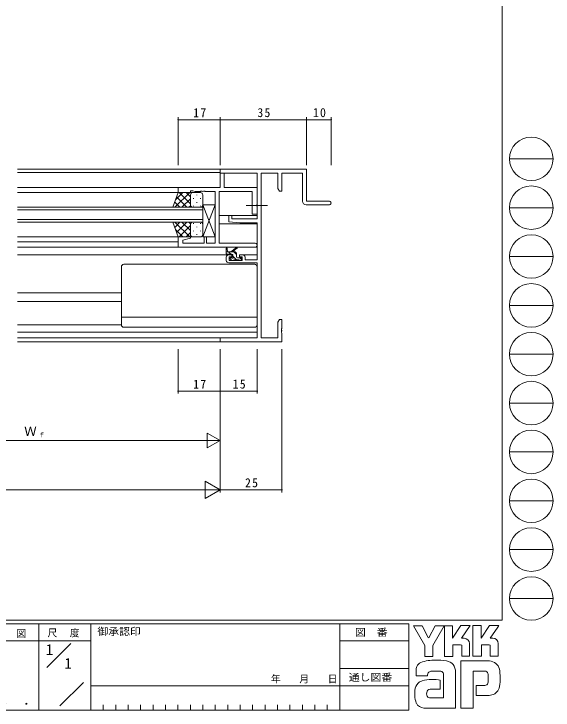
# Model space of a CAD drawing. Units: millimetres on the paper. Extents: x -420 to 373, y -297 to 267.
# Drawn here: x 154.6 to 372.9, y -297 to -14.9 of the extents above; entities that cross this region are included whole.
import ezdxf
from ezdxf.enums import TextEntityAlignment as Align

# ---------------------------------------------------------------- set-up
doc = ezdxf.new("R2010")
doc.units = ezdxf.units.MM
doc.linetypes.add('CHAIN2', pattern=[12, 9, -1, 1, -1])
for name, color, linetype, lineweight in [('0-1_YKK_ZWAK', 7, 'Continuous', 9), ('0-3_YKK_12', 2, 'Continuous', 9), ('0-4_YKK_D', 6, 'Continuous', 9), ('0-6_YKK_13', 4, 'Continuous', 9), ('0-7_YKK_11', 7, 'Continuous', 9)]:
    doc.layers.add(name, color=color, linetype=linetype, lineweight=lineweight)
doc.layers.add('0-2_USER1', color=3, linetype='Continuous')
doc.styles.add('ＭＳ ゴシック', font='')
doc.styles.get('ＭＳ ゴシック').set_extended_font_data('MS Gothic')

msp = doc.modelspace()

# ---------------------------------------------------------------- linework, layer by layer
at = {"layer": '0-1_YKK_ZWAK'}
for p, q in [((352.3, 264.4), (352.3, -260.6)), ((355.276, -73.616), (372.916, -73.616)), ((355.276, -93.412), (372.916, -93.412)), ((355.276, -113.208), (372.916, -113.208)), ((355.276, -133.004), (372.916, -133.004)), ((355.276, -152.8), (372.916, -152.8)), ((355.276, -172.596), (372.916, -172.596)), ((355.276, -192.392), (372.916, -192.392)), ((355.276, -212.188), (372.916, -212.188)), ((355.276, -231.984), (372.916, -231.984)), ((355.276, -251.78), (372.916, -251.78)), ((352.3, -260.6), (-417.7, -260.6)), ((314.5, -262), (-417.7, -262)), ((164.7, -262), (164.7, -297)), ((185.7, -262), (185.7, -297)), ((286.5, -262), (286.5, -297)), ((314.5, -262), (314.5, -297)), ((316.337, -262.906), (319.851, -262.906)), ((320.932, -270.799), (316.337, -262.906)), ((325.136, -262.798), (322.581, -267.771)), ((328.96, -275.231), (328.96, -262.825)), ((340.474, -262.717), (343.745, -262.717)), ((340.474, -275.123), (340.474, -262.717)), ((347.178, -262.717), (350.962, -262.717)), ((350.583, -263.365), (347.461, -267.825)), ((350.962, -262.717), (350.583, -263.365)), ((336.879, -267.906), (335.84, -267.906)), ((348.501, -267.825), (347.461, -267.825)), ((165.684, -268.999), (97.5, -268.999)), ((165.684, -268.999), (185.7, -268.999)), ((167.87, -279.736), (177.564, -270.043)), ((286.5, -269), (314.5, -269)), ((335.474, -270.582), (332.284, -270.582)), ((339.042, -270.069), (339.042, -275.15)), ((343.88, -270.555), (343.88, -275.123)), ((347.069, -270.555), (343.88, -270.555)), ((347.502, -270.717), (347.069, -270.555)), ((347.502, -275.096), (347.502, -270.717)), ((350.664, -270.069), (350.664, -275.096)), ((343.88, -275.123), (340.474, -275.123)), ((347.502, -275.046), (347.553, -275.096)), ((350.664, -275.096), (347.502, -275.096)), ((347.124, -277.096), (335.528, -277.096)), ((335.528, -277.096), (335.528, -296.206)), ((286.5, -280.199), (314.5, -280.199)), ((317.418, -283.07), (317.418, -281.141)), ((327.446, -281.205), (323.748, -281.275)), ((333.42, -281.583), (333.42, -296.179)), ((340.555, -281.259), (345.204, -281.259)), ((340.555, -296.206), (340.555, -281.259)), ((322.067, -283.07), (317.418, -283.07)), ((328.527, -292.071), (328.527, -282.34)), ((346.673, -282.756), (346.691, -285.391)), ((173.172, -295.345), (182.696, -285.821)), ((185.7, -287.2), (286.5, -287.2)), ((314.5, -287.199), (286.5, -287.199)), ((341.772, -286.989), (341.772, -291.125)), ((345.313, -286.989), (341.772, -286.989)), ((327.176, -288.53), (323.181, -288.535)), ((322.905, -292.071), (328.527, -292.071)), ((328.095, -292.071), (328.446, -292.071)), ((328.527, -292.07), (328.528, -292.071)), ((341.772, -291.125), (347.097, -291.125)), ((347.097, -291.125), (348.178, -290.882)), ((190.74, -294.9), (190.74, -297)), ((195.78, -294.9), (195.78, -297)), ((200.82, -294.9), (200.82, -297)), ((205.86, -294.9), (205.86, -297)), ((210.9, -294.9), (210.9, -297)), ((215.94, -294.9), (215.94, -297)), ((220.98, -294.9), (220.98, -297)), ((226.02, -294.9), (226.02, -297)), ((231.06, -294.9), (231.06, -297)), ((236.1, -294.9), (236.1, -297)), ((241.14, -294.9), (241.14, -297)), ((246.18, -294.9), (246.18, -297)), ((251.22, -294.9), (251.22, -297)), ((256.26, -294.9), (256.26, -297)), ((261.3, -294.9), (261.3, -297)), ((266.34, -294.9), (266.34, -297)), ((271.38, -294.9), (271.38, -297)), ((276.42, -294.9), (276.42, -297)), ((281.46, -294.9), (281.46, -297)), ((333.42, -296.179), (333.095, -296.233)), ((-417.7, -297), (314.5, -297)), ((322.067, -296.26), (320.58, -296.26)), ((333.095, -296.233), (322.067, -296.26))]:
    msp.add_line(p, q, dxfattribs=at)
for points in [[(319.851, -262.906), (322.364, -267.609), (322.581, -267.771)], [(325.136, -262.798), (328.762, -262.798), (324.229, -270.826)], [(328.96, -262.825), (332.176, -262.825), (332.176, -267.923), (335.555, -262.771)], [(335.555, -262.771), (339.38, -262.771), (335.84, -267.906)], [(343.745, -262.717), (343.745, -267.908), (347.178, -262.717)], [(324.229, -270.826), (324.229, -275.258), (320.932, -275.258), (320.932, -270.799)], [(332.284, -270.582), (332.284, -275.231), (328.96, -275.231)], [(339.042, -275.15), (335.906, -275.15), (335.906, -270.744), (335.474, -270.582)], [(326.473, -284.773), (327.176, -284.935), (327.176, -288.53)], [(335.528, -296.206), (339.772, -296.206), (340.555, -296.206)]]:
    msp.add_lwpolyline(points, dxfattribs=at)
for centre in [(364.096, -73.616), (364.096, -93.412), (364.096, -113.208), (364.096, -133.004), (364.096, -152.8), (364.096, -172.596), (364.096, -192.392), (364.096, -212.188), (364.096, -231.984), (364.096, -251.78)]:
    msp.add_circle(centre, 8.82, dxfattribs=at)
for centre, radius, start, end in [((336.879, -270.069), 2.163, 0.00165, 89.99603), ((348.501, -269.988), 2.163, 0.00165, 89.99603), ((320.106, -280.055), 2.444, 109.02126, 161.51263), ((325.222, -294.401), 17.68, 89.89165, 109.30847), ((325.741, -297.463), 20.748, 78.78009, 91.46938), ((329.03, -281.496), 4.449, 40.66422, 80.31693), ((328.809, -281.485), 4.612, 358.78058, 38.76563), ((346.972, -281.44), 4.341, 14.44571, 87.08746), ((322.459, -281.166), 5.037, 158.41083, 179.71774), ((324.175, -283.007), 2.109, 138.46381, 181.71359), ((323.615, -282.971), 1.701, 85.50551, 126.78038), ((326.956, -282.754), 1.625, 14.75519, 72.44994), ((345.365, -282.479), 1.229, 16.43123, 96.91661), ((330.666, -284.187), 20.86, 350.99026, 10.67624), ((324.02, -297.854), 13.309, 79.38097, 112.05824), ((343.031, -283.208), 3.673, 4.93422, 17.03551), ((320.927, -288.927), 3.908, 121.8271, 169.08475), ((345.314, -285.684), 1.306, 269.95467, 342.90144), ((343.01, -285.041), 3.697, 343.6902, 354.75362), ((347.035, -286.745), 4.291, 285.4429, 349.90448), ((327.949, -290.395), 11.082, 168.76372, 199.80078), ((324.082, -290.328), 2.369, 171.08202, 216.71922), ((323.19, -289.979), 1.445, 90.33952, 178.03638), ((323.15, -290.565), 1.526, 230.97279, 260.7549), ((320.94, -292.443), 3.823, 207.31435, 263.59464)]:
    msp.add_arc(centre, radius, start, end, dxfattribs=at)
at = {"layer": '0-3_YKK_12'}
for p, q in [((238.377, -77.772), (156.077, -77.772)), ((156.077, -79.172), (238.077, -79.172)), ((221.377, -85.271), (156.077, -85.272)), ((221.577, -87.272), (156.077, -87.272)), ((231.077, -93.272), (156.077, -93.272)), ((156.077, -94.272), (231.077, -94.272)), ((231.077, -99.272), (231.077, -93.272)), ((231.077, -98.272), (156.077, -98.272)), ((253.077, -96.572), (237.707, -96.572)), ((156.077, -99.272), (231.077, -99.272)), ((253.077, -99.972), (237.707, -99.972)), ((221.577, -105.272), (156.077, -105.271)), ((221.077, -107.273), (156.077, -107.272)), ((221.577, -109.472), (156.077, -109.472)), ((241.577, -112.472), (156.077, -112.472)), ((253.077, -112.472), (247.177, -112.472)), ((198.077, -127.972), (156.077, -127.972)), ((198.077, -131.372), (156.077, -131.372)), ((156.077, -140.872), (198.077, -140.872)), ((253.077, -143.872), (156.077, -143.872)), ((252.777, -146.142), (156.077, -146.142)), ((238.377, -147.772), (156.077, -147.772))]:
    msp.add_line(p, q, dxfattribs=at)
at = {"layer": '0-4_YKK_D'}
for p, q in [((221.077, -76.172), (221.077, -56.772)), ((238.077, -57.772), (221.077, -57.772)), ((238.077, -76.172), (238.077, -56.772)), ((238.077, -76.172), (238.077, -56.772)), ((238.077, -57.772), (273.077, -57.772)), ((273.077, -76.172), (273.077, -56.772)), ((273.077, -76.172), (273.077, -56.772)), ((273.077, -57.772), (283.077, -57.772)), ((283.077, -76.172), (283.077, -56.772)), ((221.077, -150.772), (221.077, -168.772)), ((238.077, -150.772), (238.077, -188.772)), ((238.077, -150.772), (238.077, -168.772)), ((238.077, -150.772), (238.077, -208.772)), ((238.077, -150.772), (238.077, -208.772)), ((238.077, -150.772), (238.077, -168.772)), ((253.077, -150.772), (253.077, -168.772)), ((263.077, -150.772), (263.077, -208.772)), ((238.077, -167.772), (221.077, -167.772)), ((253.077, -167.772), (238.077, -167.772)), ((238.077, -187.772), (232.881, -184.772)), ((232.881, -184.772), (232.881, -190.772)), ((94.077, -187.772), (232.077, -187.772)), ((238.077, -187.772), (227.685, -187.772)), ((238.077, -187.772), (232.881, -190.772)), ((238.077, -207.772), (232.015, -204.272)), ((232.015, -204.272), (232.015, -211.272)), ((231.077, -207.772), (-94.923, -207.772)), ((238.077, -207.772), (225.953, -207.772)), ((238.077, -207.772), (232.015, -211.272)), ((238.077, -207.772), (263.077, -207.772))]:
    msp.add_line(p, q, dxfattribs=at)
for centre, start, end in [((221.077, -57.772), 0, 180), ((221.077, -57.772), 180, 0), ((238.077, -57.772), 0, 180), ((238.077, -57.772), 0, 180), ((238.077, -57.772), 180, 0), ((238.077, -57.772), 180, 0), ((273.077, -57.772), 0, 180), ((273.077, -57.772), 0, 180), ((273.077, -57.772), 180, 0), ((273.077, -57.772), 180, 0), ((283.077, -57.772), 0, 180), ((283.077, -57.772), 180, 0), ((221.077, -167.772), 0, 180), ((221.077, -167.772), 180, 0), ((238.077, -167.772), 0, 180), ((238.077, -167.772), 0, 180), ((238.077, -167.772), 180, 0), ((238.077, -167.772), 180, 0), ((253.077, -167.772), 0, 180), ((253.077, -167.772), 180, 0), ((263.077, -207.772), 0, 180), ((263.077, -207.772), 180, 0)]:
    msp.add_arc(centre, 0.106, start, end, dxfattribs=at)
at = {"layer": '0-6_YKK_13'}
for p, q in [((218.931, -93.273), (221.073, -87.273)), ((225.805, -87.273), (219.805, -93.273)), ((222.977, -87.273), (220.016, -90.234)), ((221.073, -87.273), (227.073, -87.273)), ((226.074, -91.894), (221.453, -87.273)), ((226.073, -89.065), (224.282, -87.273)), ((230.073, -87.273), (227.073, -87.273)), ((224.625, -93.273), (220.429, -89.078)), ((226.073, -89.834), (222.634, -93.273)), ((226.073, -88.273), (226.073, -91.873)), ((226.073, -88.673), (226.073, -92.273)), ((227.295, -89.608), (227.295, -89.808)), ((228.71, -88.193), (228.71, -88.393)), ((230.125, -89.608), (230.125, -89.808)), ((231.073, -92.273), (231.073, -88.273)), ((221.796, -93.273), (219.685, -91.162)), ((226.13, -92.605), (225.462, -93.273)), ((227.295, -92.638), (227.295, -92.838)), ((228.71, -91.223), (228.71, -91.423)), ((230.125, -92.638), (230.125, -92.838)), ((231.077, -92.272), (236.077, -105.272)), ((236.077, -92.272), (231.077, -105.272)), ((227.295, -93.273), (218.931, -93.273)), ((227.073, -93.273), (230.073, -93.273)), ((218.931, -99.272), (221.073, -105.272)), ((227.295, -99.272), (218.931, -99.272)), ((221.796, -99.272), (219.685, -101.383)), ((225.805, -105.272), (219.805, -99.272)), ((224.625, -99.272), (220.429, -103.467)), ((226.074, -100.651), (221.453, -105.272)), ((226.073, -102.711), (222.634, -99.272)), ((226.13, -99.94), (225.462, -99.272)), ((226.073, -103.872), (226.073, -100.272)), ((226.073, -104.272), (226.073, -100.672)), ((227.073, -99.272), (230.073, -99.272)), ((227.295, -99.907), (227.295, -99.707)), ((228.71, -101.322), (228.71, -101.122)), ((230.125, -99.907), (230.125, -99.707)), ((231.073, -100.272), (231.073, -104.272)), ((222.977, -105.272), (220.016, -102.311)), ((226.073, -103.48), (224.282, -105.272)), ((227.295, -102.937), (227.295, -102.737)), ((228.71, -104.352), (228.71, -104.152)), ((230.125, -102.937), (230.125, -102.737)), ((221.073, -105.272), (227.073, -105.272)), ((230.073, -105.272), (227.073, -105.272)), ((240.577, -111.972), (240.577, -109.972)), ((242.477, -111.272), (244.695, -109.589)), ((243.077, -111.272), (244.896, -109.871)), ((243.777, -111.272), (240.577, -111.272)), ((240.877, -110.146), (241.076, -111.272)), ((242.877, -112.272), (240.877, -112.272)), ((242.413, -112.272), (241.413, -111.272)), ((243.177, -113.211), (243.177, -112.572)), ((244.777, -112.391), (243.658, -111.272)), ((244.777, -113.372), (244.777, -112.272)), ((242.665, -114.684), (242.165, -114.184)), ((242.377, -113.672), (242.716, -113.672)), ((243.477, -114.772), (242.877, -114.772)), ((244.713, -114.572), (243.177, -113.036)), ((245.777, -114.572), (243.677, -114.572)), ((245.077, -113.672), (246.477, -113.672)), ((246.477, -114.772), (245.977, -114.772)), ((246.777, -114.391), (246.058, -113.672)), ((246.777, -113.972), (246.777, -114.472)), ((198.077, -140.872), (198.077, -117.372)), ((252.077, -116.372), (199.077, -116.372)), ((253.077, -140.872), (253.077, -117.372)), ((253.077, -137.832), (198.077, -137.832)), ((252.077, -141.872), (199.077, -141.872))]:
    msp.add_line(p, q, dxfattribs=at)
at = {"layer": '0-6_YKK_13', "linetype": 'CHAIN2'}
msp.add_line((257.207, -92.572), (248.577, -92.572), dxfattribs=at)
at = {"layer": '0-6_YKK_13'}
msp.add_lwpolyline([(231.077, -92.272), (236.077, -92.272), (236.077, -105.272), (231.077, -105.272)], close=True, dxfattribs=at)
for centre, radius, start, end in [((227.073, -88.273), 1, 89.99998, 179.99998), ((227.073, -88.273), 1, 89.99998, 179.99998), ((230.073, -88.273), 1, 359.99998, 89.99998), ((227.073, -92.273), 1, 179.99998, 269.99998), ((227.073, -92.273), 1, 179.99998, 269.99998), ((230.073, -92.273), 1, 269.99998, 359.99998), ((227.073, -100.272), 1, 89.99998, 179.99998), ((227.073, -100.272), 1, 89.99998, 179.99998), ((230.073, -100.272), 1, 359.99998, 89.99998), ((227.073, -104.272), 1, 179.99998, 269.99998), ((227.073, -104.272), 1, 179.99998, 269.99998), ((230.073, -104.272), 1, 269.99998, 359.99998), ((240.777, -109.972), 0.2, 300, 180), ((244.877, -109.672), 0.2, 275.58287, 155.58287), ((240.877, -111.972), 0.3, 180, 270), ((242.877, -112.572), 0.3, 0, 90), ((243.777, -112.272), 1, 0, 90), ((242.377, -113.972), 0.3, 90, 225), ((242.877, -114.472), 0.3, 225, 270), ((242.716, -113.972), 0.3, 33.05573, 90), ((243.177, -113.672), 0.25, 213.05573, 56.94426), ((243.477, -113.211), 0.3, 180, 236.94426), ((243.477, -114.572), 0.2, 270, 0), ((245.077, -113.372), 0.3, 180, 270), ((245.977, -114.572), 0.2, 180, 270), ((246.477, -113.972), 0.3, 0, 90), ((246.477, -114.472), 0.3, 270, 0), ((199.077, -117.372), 1, 90, 180), ((252.077, -117.372), 1, 0, 90), ((199.077, -140.872), 1, 180, 270), ((252.077, -140.872), 1, 270, 0)]:
    msp.add_arc(centre, radius, start, end, dxfattribs=at)
at = {"layer": '0-7_YKK_11'}
for p, q in [((282.327, -92.272), (272.947, -92.272)), ((221.077, -105.272), (221.077, -109.472)), ((221.077, -109.472), (252.262, -109.472)), ((240.577, -114.772), (240.577, -113.472))]:
    msp.add_line(p, q, dxfattribs=at)
for points in [[(248.177, -113.472), (248.177, -114.572), (253.077, -114.572), (253.077, -99.572), (246.077, -99.572), (241.577, -99.178), (241.577, -96.572), (242.777, -96.572), (242.777, -97.872), (253.077, -97.872), (253.077, -79.402), (238.077, -79.402), (238.077, -77.772), (273.077, -77.772), (273.077, -90.772), (282.327, -90.772)], [(252.262, -107.841), (237.707, -107.841), (237.707, -86.902), (251.077, -86.902), (251.077, -96.072), (253.077, -96.072), (253.077, -93.03), (252.957, -92.846), (252.957, -92.297), (253.077, -92.113), (253.077, -85.271), (239.707, -85.271), (239.707, -79.472), (238.077, -79.472), (238.077, -85.271), (221.077, -85.271), (221.077, -87.272), (226.077, -87.272), (226.077, -86.572), (227.077, -86.572), (227.984, -86.902), (230.119, -86.902), (230.302, -86.782), (230.852, -86.782), (231.035, -86.902), (231.119, -86.902), (231.302, -86.782), (231.852, -86.782), (232.035, -86.902), (236.077, -86.902), (236.077, -107.841), (232.577, -107.841), (232.577, -105.272), (231.577, -105.272), (231.577, -107.841), (222.977, -107.841), (222.977, -106.632), (226.106, -105.794), (226.038, -105.272), (221.077, -105.272)], [(254.707, -79.402), (254.707, -146.142), (261.447, -146.142), (261.447, -139.863), (262.077, -138.772), (263.077, -138.772), (263.077, -142.314), (262.957, -142.497), (262.957, -143.047), (263.077, -143.23), (263.077, -143.314), (262.957, -143.497), (262.957, -144.047), (263.077, -144.23), (263.077, -147.772), (238.077, -147.772), (238.077, -146.142), (253.077, -146.142), (253.077, -115.772), (241.577, -115.772)], [(271.447, -90.772), (271.447, -79.402), (263.077, -79.402), (263.077, -86.772), (262.077, -86.772), (261.447, -85.681), (261.447, -79.402), (254.707, -79.402)], [(241.577, -112.472), (242.877, -112.472), (242.877, -113.272), (241.777, -113.272), (241.777, -114.772), (246.977, -114.772), (246.977, -113.272), (245.877, -113.272), (245.877, -112.472), (247.177, -112.472)]]:
    msp.add_lwpolyline(points, dxfattribs=at)
for centre, radius, start, end in [((272.947, -90.772), 1.5, 180, 269.99998), ((282.327, -91.522), 0.75, 269.99998, 90), ((252.262, -108.656), 0.815, 269.99998, 90), ((241.577, -113.472), 1, 90, 179.99998), ((247.177, -113.472), 1, 0, 89.99998), ((241.577, -114.772), 1, 180, 269.99998)]:
    msp.add_arc(centre, radius, start, end, dxfattribs=at)

# ---------------------------------------------------------------- texts
at = {"layer": '0-1_YKK_ZWAK', "style": 'ＭＳ ゴシック', "width": 1.1}
for s, p in [('御承認印', (188.367, -267.533)), ('図\u3000番', (292.698, -267.862)), ('通し図番', (290.179, -286.085))]:
    msp.add_text(s, height=2.933, dxfattribs=at).set_placement(p, align=Align.BOTTOM_LEFT)
at = {"layer": '0-1_YKK_ZWAK', "color": 3, "style": 'ＭＳ ゴシック', "width": 1.15}
msp.add_text(' ． ．', height=3.666, dxfattribs=at).set_placement((146.755, -295.946), align=Align.BOTTOM_LEFT)
at = {"layer": '0-1_YKK_ZWAK', "char_height": 2.933, "attachment_point": 7, "style": 'ＭＳ ゴシック'}
for s, insert in [('\\T1.17;\\W0.95;作\\~\\~図', (146.62, -267.762)), ('\\T1.17;\\W0.95;尺\\~\\~度', (168.212, -267.537)), ('\\T1.2;\\W0.95;年\\~\\~\\~月\\~\\~\\~日', (258.676, -286.169))]:
    msp.add_mtext(s, dxfattribs=dict(at, insert=insert))
at = {"layer": '0-2_USER1', "style": 'ＭＳ ゴシック'}
for p in [(167.5, -275.999), (175.033, -281.599)]:
    msp.add_text('1', height=4.399, dxfattribs=at).set_placement(p, align=Align.BOTTOM_LEFT)
at = {"layer": '0-4_YKK_D', "color": 3, "style": 'ＭＳ ゴシック'}
msp.add_text('Ｗ', height=3.666, dxfattribs=at).set_placement((158.757, -186.972), align=Align.BOTTOM_LEFT)
at = {"layer": '0-4_YKK_D', "color": 4, "style": 'ＭＳ ゴシック'}
msp.add_text('ｆ', height=1.833, dxfattribs=at).set_placement((164.517, -186.972), align=Align.BOTTOM_LEFT)
at = {"layer": '0-4_YKK_D', "color": 3, "char_height": 3.666, "attachment_point": 7, "style": 'ＭＳ ゴシック'}
for s, insert in [('\\T1.21;\\W0.95;17', (227.177, -56.772)), ('\\T1.21;\\W0.95;35', (253.177, -56.772)), ('\\T1.21;\\W0.95;10', (275.677, -56.772)), ('\\T1.21;\\W0.95;17', (227.177, -166.772)), ('\\T1.21;\\W0.95;15', (243.177, -166.772)), ('\\T1.21;\\W0.95;25', (248.177, -206.772))]:
    msp.add_mtext(s, dxfattribs=dict(at, insert=insert))

doc.saveas('drawing.dxf')
